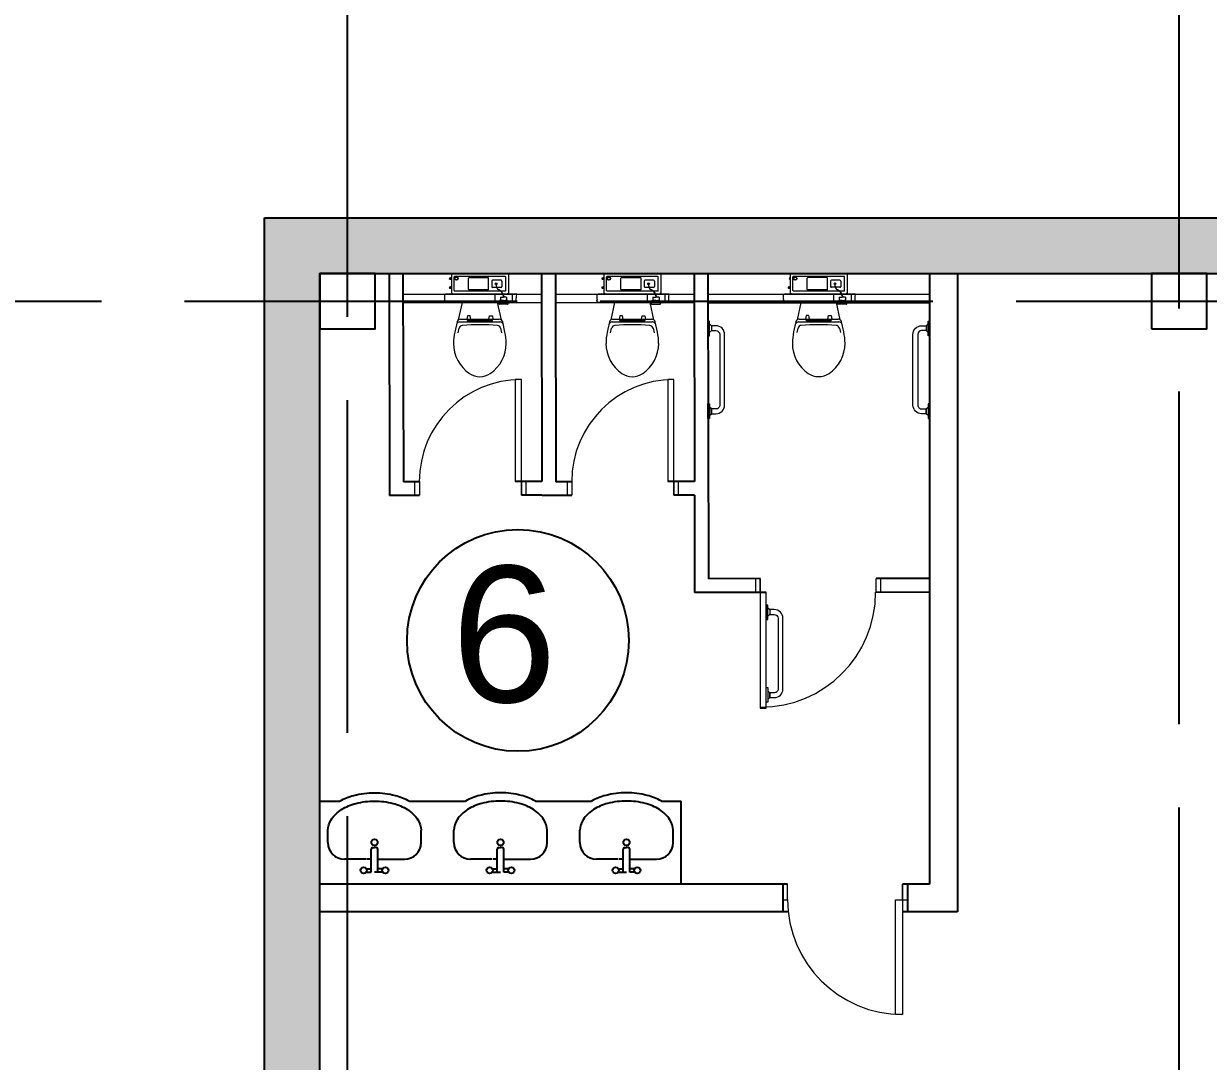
# Model space of a CAD drawing. Header units: millimetres. Extents: x -1544140 to 7445918, y -1294905 to 2019878.
# Drawn here: x 666408 to 674955, y 188654 to 196139 of the extents above; entities that cross this region are included whole.
import ezdxf

# ---------------------------------------------------------------- set-up
doc = ezdxf.new("R2010")
doc.units = ezdxf.units.MM
doc.header["$MEASUREMENT"] = 0
doc.linetypes.add('ACAD_ISO02W100', pattern=[15, 12, -3])
doc.layers.add('JA_Building Outline', color=7, linetype='Continuous', lineweight=5)
doc.layers.add('Plan 2', color=7, linetype='Continuous')
doc.layers.add('SANTEH', color=7, linetype='Continuous')
doc.styles.get("Standard").update_dxf_attribs({"font": 'arial.ttf'})

msp = doc.modelspace()

# ---------------------------------------------------------------- hatches: boundary and pattern name
at = {"true_color": 0x636466}
h = msp.add_hatch(color=251, dxfattribs=at)
h.dxf.hatch_style = 1
h.paths.add_polyline_path([(647544.4, 239137.8), (647144.4, 239137.8), (647144.4, 227137.8), (647544.4, 227137.8)])
h.paths.add_polyline_path([(647544.4, 227137.8), (647144.4, 227137.8), (647144.4, 205537.8), (647744.4, 205537.8), (647744.4, 205937.8), (647544.4, 205937.8)])
h.paths.add_polyline_path([(647544.4, 251137.8), (647144.4, 251137.8), (647144.4, 239137.8), (647544.4, 239137.8)])
h.paths.add_polyline_path([(647544.4, 263137.8), (647144.4, 263137.8), (647144.4, 251137.8), (647544.4, 251137.8)])
h.paths.add_polyline_path([(669344.4, 263737.8), (647144.4, 263737.8), (647144.4, 263137.8), (647544.4, 263137.8), (647544.4, 263337.8), (668944.4, 263337.8), (668944.4, 263137.8), (669344.4, 263137.8)])
h.paths.add_polyline_path([(669344.4, 263137.8), (668944.4, 263137.8), (668944.4, 251137.8), (669344.4, 251137.8)])
h.paths.add_polyline_path([(669344.4, 251137.8), (668944.4, 251137.8), (668944.4, 227337.8), (674744.4, 227337.8), (674744.4, 227737.8), (669344.4, 227737.8)])
h.paths.add_polyline_path([(680744.4, 227737.8), (674744.4, 227737.8), (674744.4, 227337.8), (680744.4, 227337.8)])
h.paths.add_polyline_path([(686744.4, 227737.8), (680744.4, 227737.8), (680744.4, 227337.8), (686744.4, 227337.8)])
h.paths.add_polyline_path([(692744.4, 227737.8), (686744.4, 227737.8), (686744.4, 227337.8), (692744.4, 227337.8)])
h.paths.add_polyline_path([(716744.4, 205937.8), (710744.4, 205937.8), (710744.4, 205537.8), (716744.4, 205537.8)])
h.paths.add_polyline_path([(710744.4, 205937.8), (647544.4, 205937.8), (647544.4, 206137.8), (647144.4, 206137.8), (647144.4, 205537.8), (710744.4, 205537.8)])
h.paths.add_polyline_path([(647744.4, 205937.8), (647544.4, 205937.8), (647544.4, 206137.8), (647144.4, 206137.8), (647144.4, 205537.8), (647744.4, 205537.8)], flags=16)
h.paths.add_polyline_path([(668544.4, 194137.8), (668144.4, 194137.8), (668144.4, 188137.8), (668544.4, 188137.8)], flags=17)
h.paths.add_polyline_path([(674744.4, 194737.8), (668744.4, 194737.8), (668744.4, 194337.8), (674744.4, 194337.8)], flags=17)
h.paths.add_polyline_path([(668744.4, 194737.8), (668144.4, 194737.8), (668144.4, 194137.8), (668544.4, 194137.8), (668544.4, 194337.8), (668744.4, 194337.8)], flags=16)
h.paths.add_polyline_path([(680744.4, 194737.8), (674744.4, 194737.8), (674744.4, 194337.8), (680744.4, 194337.8)])
h.paths.add_polyline_path([(686744.4, 194737.8), (680744.4, 194737.8), (680744.4, 194337.8), (686744.4, 194337.8)])
h.paths.add_polyline_path([(692744.4, 194737.8), (686744.4, 194737.8), (686744.4, 194337.8), (692744.4, 194337.8)])
h.paths.add_polyline_path([(698744.4, 194737.8), (692744.4, 194737.8), (692744.4, 194337.8), (698744.4, 194337.8)])
h.paths.add_polyline_path([(699344.4, 194137.8), (698944.4, 194137.8), (698944.4, 188137.8), (699344.4, 188137.8)])
h.paths.add_polyline_path([(699344.4, 194737.8), (698744.4, 194737.8), (698744.4, 194337.8), (698944.4, 194337.8), (698944.4, 194137.8), (699344.4, 194137.8)])
h.paths.add_polyline_path([(699344.4, 188137.8), (698944.4, 188137.8), (698944.4, 182137.8), (699344.4, 182137.8)])
h.paths.add_polyline_path([(699344.4, 182137.8), (698944.4, 182137.8), (698944.4, 172937.8), (698744.4, 172937.8), (698744.4, 172537.8), (699344.4, 172537.8)])
h.paths.add_polyline_path([(698744.4, 172937.8), (692744.4, 172937.8), (692744.4, 172537.8), (698744.4, 172537.8)])
h.paths.add_polyline_path([(692744.4, 172937.8), (686744.4, 172937.8), (686744.4, 172537.8), (692744.4, 172537.8)])
h.paths.add_polyline_path([(686744.4, 172937.8), (686544.4, 172937.8), (686544.4, 173137.8), (686144.4, 173137.8), (686144.4, 172537.8), (686744.4, 172537.8)])
h.paths.add_polyline_path([(686544.4, 179137.8), (686144.4, 179137.8), (686144.4, 173137.8), (686544.4, 173137.8)])
h.paths.add_polyline_path([(686544.4, 181937.8), (680744.4, 181937.8), (680744.4, 181537.8), (686144.4, 181537.8), (686144.4, 179137.8), (686544.4, 179137.8)])
h.paths.add_polyline_path([(680744.4, 181937.8), (674744.4, 181937.8), (674744.4, 181537.8), (680744.4, 181537.8)])
h.paths.add_polyline_path([(674744.4, 181937.8), (668544.4, 181937.8), (668544.4, 182137.8), (668144.4, 182137.8), (668144.4, 181537.8), (674744.4, 181537.8)])
h.paths.add_polyline_path([(668544.4, 194337.8), (674744.4, 194337.8), (674744.4, 194737.8), (668144.4, 194737.8), (668144.4, 182137.8), (668544.4, 182137.8)])
h.paths.add_polyline_path([(717344.4, 205937.8), (716744.4, 205937.8), (716744.4, 205537.8), (717344.4, 205537.8)])
h.paths.add_polyline_path([(716744.4, 227337.8), (716744.4, 227737.8), (692744.4, 227737.8), (692744.4, 227337.8)])
h = msp.add_hatch(color=251, dxfattribs=at)
h.dxf.hatch_style = 1
h.paths.add_polyline_path([(674744.4, 194737.8), (668744.4, 194737.8), (668744.4, 194337.8), (674744.4, 194337.8)])
h.paths.add_polyline_path([(668744.4, 194737.8), (668144.4, 194737.8), (668144.4, 194137.8), (668544.4, 194137.8), (668544.4, 194337.8), (668744.4, 194337.8)])
h.paths.add_polyline_path([(668544.4, 194137.8), (668144.4, 194137.8), (668144.4, 181537.8), (668744.4, 181537.8), (668744.4, 181937.8), (668544.4, 181937.8)])

# ---------------------------------------------------------------- linework, layer by layer
at = {"color": 9, "linetype": 'ACAD_ISO02W100', "ltscale": 200, "true_color": 0xc4c4c5}
for p, q in [((668744.4, 155023), (668744.4, 263337.8)), ((674744.4, 155085.3), (674744.4, 263137.8)), ((631568.4, 194137.8), (753969, 194137.8))]:
    msp.add_line(p, q, dxfattribs=at)
at = {"color": 152, "true_color": 0x2776bb}
for p, q in [((669044.4, 194337.6), (673044.4, 194337.6)), ((669044.4, 194334.7), (669048.3, 192734.6)), ((669144.2, 194337.4), (669148, 192834.9)), ((670144.4, 194337.4), (670146.8, 192837.2)), ((670244.2, 194337.3), (670248, 192834.8)), ((671244.4, 194337.4), (671246.8, 192837.2)), ((671344.4, 194337.6), (671348.1, 192134.8)), ((671941.4, 194337.6), (672347.4, 194337.6)), ((672944.4, 194337.6), (672944.4, 192137.6)), ((669262.7, 192835.1), (669148, 192834.9)), ((670146.9, 192837.2), (669955, 192836.9)), ((670362.7, 192835.1), (670248, 192834.8)), ((671246.9, 192837.2), (671055, 192836.8)), ((669262.7, 192735.1), (669048.3, 192734.6)), ((670147, 192737.4), (669998.7, 192737)), ((670362.7, 192735.1), (670148.3, 192734.6)), ((671247, 192737.3), (671098.7, 192737)), ((671246.9, 192737.3), (671248.1, 192034.7)), ((671722.4, 192135.5), (671348.1, 192134.8)), ((672944.4, 192137.6), (672558.4, 192136.9)), ((671766.2, 192035.5), (671248.2, 192034.7)), ((672944.4, 192037.4), (672555.1, 192036.8)), ((671152.1, 189931.1), (671152.1, 190531.1))]:
    msp.add_line(p, q, dxfattribs=at)
for p, q in [((672944.4, 194337.6), (672944.4, 189931.1)), ((673144.4, 194337.6), (673144.4, 189731.1)), ((671884.3, 189931.1), (668544.4, 189931.1)), ((672944.4, 189931.1), (672784.3, 189931.1)), ((671920, 189731.1), (668544.4, 189731.1)), ((673144.4, 189731.1), (672748.3, 189731.1))]:
    msp.add_line(p, q)
at = {"color": 18, "true_color": 0x000000}
for p, q in [((671884.3, 189931.1), (671884.3, 189731.1)), ((671920, 189931.1), (671884.3, 189931.1)), ((672784.3, 189931.1), (672748.3, 189931.1)), ((672784.3, 189931.1), (672784.3, 189731.1))]:
    msp.add_line(p, q, dxfattribs=at)
for points in [[(668144.4, 194737.8), (699344.4, 194737.8), (699344.4, 172537.8), (686144.4, 172537.8), (686144.4, 181537.8), (668144.4, 181537.8)], [(668544.4, 193937.8), (668944.4, 193937.8), (668944.4, 194337.8), (668544.4, 194337.8)], [(674544.4, 193937.8), (674944.4, 193937.8), (674944.4, 194337.8), (674544.4, 194337.8)]]:
    msp.add_lwpolyline(points, close=True)
msp.add_lwpolyline([(668544.4, 194337.8), (698944.4, 194337.8), (698944.4, 172937.8), (686544.4, 172937.8), (686544.4, 181937.8), (668544.4, 181937.8), (668544.4, 194337.8)])
at = {"layer": 'JA_Building Outline', "color": 152, "lineweight": 20, "true_color": 0x2776bb}
for p, q in [((669480.3, 194302.4), (669480.3, 194298.4)), ((669480.8, 194304.4), (669480.8, 194302.9)), ((669480.8, 194296.4), (669480.8, 194297.9)), ((669485.3, 194302.4), (669485.3, 194298.4)), ((669488.3, 194304.9), (669488.3, 194302.9)), ((669488.3, 194295.9), (669488.3, 194297.9)), ((669493.3, 194306.9), (669493.3, 194300.4)), ((669493.3, 194293.9), (669493.3, 194300.4)), ((670580.3, 194302.3), (670580.3, 194298.3)), ((670580.8, 194304.3), (670580.8, 194302.8)), ((670580.8, 194296.3), (670580.8, 194297.8)), ((670585.3, 194302.3), (670585.3, 194298.3)), ((670588.3, 194304.8), (670588.3, 194302.8)), ((670588.3, 194295.8), (670588.3, 194297.8)), ((670593.3, 194306.8), (670593.3, 194300.3)), ((670593.3, 194293.8), (670593.3, 194300.3)), ((671932.9, 194305.1), (671932.9, 194303.1)), ((671932.9, 194296.1), (671932.9, 194298.1)), ((671937.9, 194307.1), (671937.9, 194300.6)), ((671937.9, 194294.1), (671937.9, 194300.6)), ((669144.6, 194186.8), (670144.5, 194187.4)), ((669446.4, 194183.6), (669448.2, 194185.4)), ((669448.2, 194185.4), (669452.3, 194187.4)), ((669965.3, 194187.4), (669452.3, 194187.4)), ((669480.3, 194237.4), (669480.3, 194233.4)), ((669480.8, 194239.4), (669480.8, 194237.9)), ((669480.8, 194231.4), (669480.8, 194232.9)), ((669485.3, 194237.4), (669485.3, 194233.4)), ((669488.3, 194239.9), (669488.3, 194237.9)), ((669488.3, 194230.9), (669488.3, 194232.9)), ((669493.3, 194241.9), (669493.3, 194235.4)), ((669493.3, 194228.9), (669493.3, 194235.4)), ((669962.6, 194169.4), (669965.3, 194187.4)), ((670244.6, 194186.8), (671244.5, 194187.3)), ((670546.4, 194183.6), (670548.2, 194185.4)), ((670548.2, 194185.4), (670552.3, 194187.3)), ((671065.3, 194187.3), (670552.3, 194187.3)), ((670580.3, 194237.4), (670580.3, 194233.4)), ((670580.8, 194239.4), (670580.8, 194237.9)), ((670580.8, 194231.4), (670580.8, 194232.9)), ((670585.3, 194237.4), (670585.3, 194233.4)), ((670588.3, 194239.9), (670588.3, 194237.9)), ((670588.3, 194230.9), (670588.3, 194232.9)), ((670593.3, 194241.9), (670593.3, 194235.4)), ((670593.3, 194228.9), (670593.3, 194235.4)), ((671062.6, 194169.4), (671065.3, 194187.3)), ((671344.7, 194187.1), (672944.4, 194187.6)), ((671890.9, 194183.9), (671892.8, 194185.6)), ((671892.8, 194185.6), (671896.8, 194187.6)), ((672409.8, 194187.6), (671896.8, 194187.6)), ((671924.9, 194237.6), (671924.9, 194233.6)), ((671925.4, 194239.6), (671925.4, 194238.1)), ((671925.4, 194231.6), (671925.4, 194233.1)), ((671929.9, 194237.6), (671929.9, 194233.6)), ((671932.9, 194240.1), (671932.9, 194238.1)), ((671932.9, 194231.1), (671932.9, 194233.1)), ((671937.9, 194242.1), (671937.9, 194235.6)), ((671937.9, 194229.1), (671937.9, 194235.6)), ((672407.1, 194169.6), (672409.8, 194187.6)), ((669144.8, 194126.8), (670144.5, 194127.4, 0)), ((669443.6, 194139.1, 0), (669444.5, 194141.5, 0)), ((669444.1, 194136.1, 0), (669443.6, 194139.1, 0)), ((669446.9, 194132.2, 0), (669444.1, 194136.1, 0)), ((669444.5, 194141.5, 0), (669445.9, 194143.5, 0)), ((669445.9, 194143.5, 0), (669447, 194145.2, 0)), ((669446, 194182), (669446.4, 194183.6)), ((669446.4, 194148.4, 0), (669446, 194182)), ((669447, 194146.8, 0), (669446.4, 194148.4, 0)), ((669452.8, 194127.4, 0), (669446.9, 194132.2, 0)), ((669447, 194145.2, 0), (669447, 194146.8, 0)), ((669954.2, 194127.4, 0), (669452.8, 194127.4, 0)), ((669571.7, 194127.4, 0), (669543.9, 194002.2, 0)), ((669549.2, 194127.4, 0), (669849.8, 194127.4, 0)), ((669571.7, 194127.4, 0), (669827.3, 194127.4, 0)), ((669855, 194002.2, 0), (669827.3, 194127.4, 0)), ((669911.9, 194124.4, 0), (669827.9, 194124.4, 0)), ((669837.4, 194117.4, 0), (669837.4, 194124.4, 0)), ((669899.4, 194114.4, 0), (669840.4, 194114.4, 0)), ((669902.4, 194117.4, 0), (669902.4, 194124.4, 0)), ((669954.2, 194127.4, 0), (669959.1, 194132.6, 0)), ((669959.1, 194132.6, 0), (669961.2, 194137.6, 0)), ((669961.2, 194137.6, 0), (669961.7, 194142.3, 0)), ((669961.7, 194142.3, 0), (669961.8, 194146.8, 0)), ((669961.8, 194146.8, 0), (669962.6, 194169.4)), ((670244.8, 194126.8), (671244.5, 194127.3, 0)), ((670543.6, 194139.1, 0), (670544.5, 194141.5, 0)), ((670544.1, 194136.1, 0), (670543.6, 194139.1, 0)), ((670546.9, 194132.2, 0), (670544.1, 194136.1, 0)), ((670544.5, 194141.5, 0), (670545.9, 194143.4, 0)), ((670545.9, 194143.4, 0), (670547, 194145.1, 0)), ((670546, 194181.9), (670546.4, 194183.6)), ((670546.4, 194148.3, 0), (670546, 194181.9)), ((670547, 194146.7, 0), (670546.4, 194148.3, 0)), ((670552.8, 194127.3, 0), (670546.9, 194132.2, 0)), ((670547, 194145.1, 0), (670547, 194146.7, 0)), ((671054.2, 194127.3, 0), (670552.8, 194127.3, 0)), ((670671.7, 194127.3, 0), (670643.9, 194002.2, 0)), ((670649.2, 194127.3, 0), (670949.8, 194127.3, 0)), ((670671.7, 194127.3, 0), (670927.3, 194127.3, 0)), ((670955, 194002.2, 0), (670927.3, 194127.3, 0)), ((671011.8, 194124.3, 0), (670927.8, 194124.3, 0)), ((670937.3, 194117.3, 0), (670937.3, 194124.3, 0)), ((670999.3, 194114.3, 0), (670940.3, 194114.3, 0)), ((671002.3, 194117.3, 0), (671002.3, 194124.3, 0)), ((671054.2, 194127.3, 0), (671059.1, 194132.6, 0)), ((671059.1, 194132.6, 0), (671061.2, 194137.6, 0)), ((671061.2, 194137.6, 0), (671061.7, 194142.3, 0)), ((671061.7, 194142.3, 0), (671061.8, 194146.8, 0)), ((671061.8, 194146.8, 0), (671062.6, 194169.4)), ((671344.9, 194124.6), (672944.4, 194124.6)), ((671888.1, 194139.4, 0), (671889.1, 194141.7, 0)), ((671888.6, 194136.3, 0), (671888.1, 194139.4, 0)), ((671891.4, 194132.5, 0), (671888.6, 194136.3, 0)), ((671889.1, 194141.7, 0), (671890.5, 194143.7, 0)), ((671890.5, 194182.2), (671890.9, 194183.9)), ((671891, 194148.6, 0), (671890.5, 194182.2)), ((671890.5, 194143.7, 0), (671891.5, 194145.4, 0)), ((671891.5, 194147, 0), (671891, 194148.6, 0)), ((671897.3, 194127.6, 0), (671891.4, 194132.5, 0)), ((671891.5, 194145.4, 0), (671891.5, 194147, 0)), ((672398.7, 194127.6, 0), (671897.3, 194127.6, 0)), ((672016.2, 194127.6, 0), (671988.5, 194002.4, 0)), ((671993.7, 194127.6, 0), (672294.3, 194127.6, 0)), ((672016.2, 194127.6, 0), (672271.8, 194127.6, 0)), ((672299.6, 194002.4, 0), (672271.8, 194127.6, 0)), ((672356.4, 194124.6, 0), (672272.4, 194124.6, 0)), ((672281.9, 194117.6, 0), (672281.9, 194124.6, 0)), ((672343.9, 194114.6, 0), (672284.9, 194114.6, 0)), ((672346.9, 194117.6, 0), (672346.9, 194124.6, 0)), ((672398.7, 194127.6, 0), (672403.6, 194132.9, 0)), ((672403.6, 194132.9, 0), (672405.7, 194137.8, 0)), ((672405.7, 194137.8, 0), (672406.2, 194142.5, 0)), ((672406.2, 194142.5, 0), (672406.3, 194147, 0)), ((672406.3, 194147, 0), (672407.1, 194169.6)), ((669609.5, 194032.4, 0), (669605.1, 194007.4, 0)), ((669629.5, 194032.4, 0), (669609.5, 194032.4, 0)), ((669633.9, 194007.4, 0), (669629.5, 194032.4, 0)), ((669765.1, 194007.4, 0), (669769.5, 194032.4, 0)), ((669769.5, 194032.4, 0), (669789.5, 194032.4, 0)), ((669789.5, 194032.4, 0), (669793.9, 194007.4, 0)), ((670709.5, 194032.3, 0), (670705.1, 194007.3, 0)), ((670729.5, 194032.3, 0), (670709.5, 194032.3, 0)), ((670733.9, 194007.3, 0), (670729.5, 194032.3, 0)), ((670865.1, 194007.3, 0), (670869.5, 194032.3, 0)), ((670869.5, 194032.3, 0), (670889.5, 194032.3, 0)), ((670889.5, 194032.3, 0), (670893.9, 194007.3, 0)), ((672054, 194032.6, 0), (672049.6, 194007.6, 0)), ((672074, 194032.6, 0), (672054, 194032.6, 0)), ((672078.4, 194007.6, 0), (672074, 194032.6, 0)), ((672209.6, 194007.6, 0), (672214, 194032.6, 0)), ((672214, 194032.6, 0), (672234, 194032.6, 0)), ((672234, 194032.6, 0), (672238.4, 194007.6, 0)), ((669534.7, 193987.8, 0), (669518.5, 193914.6, 0)), ((669543.1, 193909.9, 0), (669550.3, 193942.8, 0)), ((669554.7, 193987.4, 0), (669844.3, 193987.4, 0)), ((669559.1, 194007.4, 0), (669602.5, 194007.4, 0)), ((669602.5, 194007.4, 0), (669796.5, 194007.4, 0)), ((669611.5, 194007.4, 0), (669611.5, 194001.4, 0)), ((669611.5, 194001.4, 0), (669627.5, 194001.4, 0)), ((669612.5, 193997.4, 0), (669786.5, 193997.4, 0)), ((669627.5, 194001.4, 0), (669627.5, 194007.4, 0)), ((669771.5, 194001.4, 0), (669771.5, 194007.4, 0)), ((669787.5, 194001.4, 0), (669771.5, 194001.4, 0)), ((669787.5, 194007.4, 0), (669787.5, 194001.4, 0)), ((669796.5, 194007.4, 0), (669839.8, 194007.4, 0)), ((669848.6, 193942.8, 0), (669855.9, 193909.9, 0)), ((669880.5, 193914.6, 0), (669864.3, 193987.8, 0)), ((670634.7, 193987.7, 0), (670618.5, 193914.6, 0)), ((670643.1, 193909.9, 0), (670650.3, 193942.7, 0)), ((670654.7, 193987.3, 0), (670944.3, 193987.3, 0)), ((670659.1, 194007.3, 0), (670702.5, 194007.3, 0)), ((670702.5, 194007.3, 0), (670896.5, 194007.3, 0)), ((670711.5, 194007.3, 0), (670711.5, 194001.3, 0)), ((670711.5, 194001.3, 0), (670727.5, 194001.3, 0)), ((670712.5, 193997.3, 0), (670886.5, 193997.3, 0)), ((670727.5, 194001.3, 0), (670727.5, 194007.3, 0)), ((670871.5, 194001.3, 0), (670871.5, 194007.3, 0)), ((670887.5, 194001.3, 0), (670871.5, 194001.3, 0)), ((670887.5, 194007.3, 0), (670887.5, 194001.3, 0)), ((670896.5, 194007.3, 0), (670939.8, 194007.3, 0)), ((670948.6, 193942.7, 0), (670955.9, 193909.9, 0)), ((670980.5, 193914.6, 0), (670964.3, 193987.7, 0)), ((671979.2, 193988, 0), (671963, 193914.8, 0)), ((671987.6, 193910.1, 0), (671994.9, 193943, 0)), ((671999.2, 193987.6, 0), (672288.8, 193987.6, 0)), ((672003.7, 194007.6, 0), (672047, 194007.6, 0)), ((672047, 194007.6, 0), (672241, 194007.6, 0)), ((672056, 194007.6, 0), (672056, 194001.6, 0)), ((672056, 194001.6, 0), (672072, 194001.6, 0)), ((672057, 193997.6, 0), (672231, 193997.6, 0)), ((672072, 194001.6, 0), (672072, 194007.6, 0)), ((672216, 194001.6, 0), (672216, 194007.6, 0)), ((672232, 194001.6, 0), (672216, 194001.6, 0)), ((672232, 194007.6, 0), (672232, 194001.6, 0)), ((672241, 194007.6, 0), (672284.4, 194007.6, 0)), ((672293.2, 193943, 0), (672300.4, 193910.1, 0)), ((672325, 193914.8, 0), (672308.8, 193988, 0))]:
    msp.add_line(p, q, dxfattribs=at)
at = {"layer": 'JA_Building Outline', "color": 152, "lineweight": 20, "ltscale": 2, "true_color": 0x2776bb}
for p, q in [((669480.8, 194304.4), (669488.3, 194304.4)), ((669480.8, 194302.9), (669492.3, 194302.9)), ((669480.8, 194297.9), (669492.3, 194297.9)), ((669480.8, 194297.9), (669484.8, 194297.9)), ((669480.8, 194296.4), (669488.3, 194296.4)), ((669493.3, 194306.9), (669488.3, 194304.9)), ((669493.3, 194293.9), (669488.3, 194295.9)), ((669493.3, 194306.9), (669493.8, 194306.9)), ((669493.3, 194293.9), (669493.8, 194293.9)), ((670580.8, 194304.3), (670588.3, 194304.3)), ((670580.8, 194302.8), (670592.3, 194302.8)), ((670580.8, 194297.8), (670592.3, 194297.8)), ((670580.8, 194297.8), (670584.8, 194297.8)), ((670580.8, 194296.3), (670588.3, 194296.3)), ((670593.3, 194306.8), (670588.3, 194304.8)), ((670593.3, 194293.8), (670588.3, 194295.8)), ((670593.3, 194306.8), (670593.8, 194306.8)), ((670593.3, 194293.8), (670593.8, 194293.8)), ((671937.9, 194307.1), (671932.9, 194305.1)), ((671937.9, 194294.1), (671932.9, 194296.1)), ((671937.9, 194307.1), (671938.4, 194307.1)), ((671937.9, 194294.1), (671938.4, 194294.1)), ((669480.8, 194239.4), (669488.3, 194239.4)), ((669480.8, 194237.9), (669492.3, 194237.9)), ((669480.8, 194232.9), (669492.3, 194232.9)), ((669480.8, 194232.9), (669484.8, 194232.9)), ((669480.8, 194231.4), (669488.3, 194231.4)), ((669493.3, 194241.9), (669488.3, 194239.9)), ((669493.3, 194228.9), (669488.3, 194230.9)), ((669493.3, 194241.9), (669493.8, 194241.9)), ((669493.3, 194228.9), (669493.8, 194228.9)), ((669806.8, 194187.4), (669806.8, 194127.4)), ((669932.9, 194187.4), (669932.9, 194127.4)), ((670580.8, 194239.4), (670588.3, 194239.4)), ((670580.8, 194237.9), (670592.3, 194237.9)), ((670580.8, 194232.9), (670592.3, 194232.9)), ((670580.8, 194232.9), (670584.8, 194232.9)), ((670580.8, 194231.4), (670588.3, 194231.4)), ((670593.3, 194241.9), (670588.3, 194239.9)), ((670593.3, 194228.9), (670588.3, 194230.9)), ((670593.3, 194241.9), (670593.8, 194241.9)), ((670593.3, 194228.9), (670593.8, 194228.9)), ((670906.8, 194187.3), (670906.8, 194127.3)), ((671032.8, 194187.3), (671032.8, 194127.3)), ((671925.4, 194239.6), (671932.9, 194239.6)), ((671925.4, 194238.1), (671936.9, 194238.1)), ((671925.4, 194233.1), (671936.9, 194233.1)), ((671925.4, 194233.1), (671929.4, 194233.1)), ((671925.4, 194231.6), (671932.9, 194231.6)), ((671937.9, 194242.1), (671932.9, 194240.1)), ((671937.9, 194229.1), (671932.9, 194231.1)), ((671937.9, 194242.1), (671938.4, 194242.1)), ((671937.9, 194229.1), (671938.4, 194229.1)), ((672251.3, 194187.6), (672251.3, 194127.6)), ((672377.4, 194187.6), (672377.4, 194127.6)), ((669871.3, 194175.7, 0), (669868.4, 194175.7, 0)), ((670971.3, 194175.7, 0), (670968.4, 194175.7, 0)), ((672315.9, 194175.9, 0), (672312.9, 194175.9, 0))]:
    msp.add_line(p, q, dxfattribs=at)
at = {"layer": 'JA_Building Outline', "color": 152, "linetype": 'Continuous', "lineweight": 20, "true_color": 0x2776bb}
for p, q in [((669493.8, 194334.4), (669493.8, 194190.4)), ((669496.8, 194337.4), (669740.3, 194337.4)), ((669513.6, 194213), (669513.6, 194311.7)), ((669563.3, 194314.7), (669516.6, 194314.7)), ((669640.3, 194314.7), (669563.3, 194314.7)), ((669617.5, 194221), (669617.5, 194303.7)), ((669759.2, 194306.7), (669620.5, 194306.7)), ((669659.3, 194314.7), (669640.3, 194314.7)), ((669812.3, 194314.7), (669659.3, 194314.7)), ((669740.3, 194337.4), (669902.8, 194337.4)), ((669762.2, 194221), (669762.2, 194303.7)), ((669785.3, 194282.4), (669785.3, 194242.4)), ((669812.3, 194287.9), (669790.8, 194287.9)), ((669883.1, 194314.7), (669812.3, 194314.7)), ((669852.8, 194287.9), (669812.3, 194287.9)), ((669858.4, 194282.4), (669858.4, 194242.4)), ((669886.1, 194213), (669886.1, 194311.7)), ((669905.8, 194334.4), (669905.8, 194190.4)), ((670593.8, 194334.3), (670593.8, 194190.3)), ((670596.8, 194337.3), (670840.3, 194337.3)), ((670613.6, 194213), (670613.6, 194311.7)), ((670663.3, 194314.7), (670616.6, 194314.7)), ((670740.3, 194314.7), (670663.3, 194314.7)), ((670717.5, 194221), (670717.5, 194303.7)), ((670859.2, 194306.7), (670720.5, 194306.7)), ((670759.3, 194314.7), (670740.3, 194314.7)), ((670912.3, 194314.7), (670759.3, 194314.7)), ((670840.3, 194337.3), (671002.8, 194337.3)), ((670862.2, 194221), (670862.2, 194303.7)), ((670885.3, 194282.3), (670885.3, 194242.3)), ((670912.3, 194287.8), (670890.8, 194287.8)), ((670983.1, 194314.7), (670912.3, 194314.7)), ((670952.8, 194287.8), (670912.3, 194287.8)), ((670958.3, 194282.3), (670958.3, 194242.3)), ((670986.1, 194213), (670986.1, 194311.7)), ((671005.8, 194334.3), (671005.8, 194190.3)), ((671938.4, 194334.6), (671938.4, 194190.6)), ((671941.4, 194337.6), (672184.9, 194337.6)), ((671958.1, 194213.2), (671958.1, 194311.9)), ((672007.9, 194314.9), (671961.1, 194314.9)), ((672084.9, 194314.9), (672007.9, 194314.9)), ((672062, 194221.2), (672062, 194303.9)), ((672203.7, 194306.9), (672065, 194306.9)), ((672103.9, 194314.9), (672084.9, 194314.9)), ((672256.9, 194314.9), (672103.9, 194314.9)), ((672184.9, 194337.6), (672347.4, 194337.6)), ((672206.7, 194221.2), (672206.7, 194303.9)), ((672229.8, 194282.6), (672229.8, 194242.6)), ((672256.9, 194288.1), (672235.4, 194288.1)), ((672327.6, 194314.9), (672256.9, 194314.9)), ((672297.4, 194288.1), (672256.9, 194288.1)), ((672302.9, 194282.6), (672302.9, 194242.6)), ((672330.6, 194213.2), (672330.6, 194311.9)), ((672350.4, 194334.6), (672350.4, 194190.6)), ((669659.3, 194187.4), (669496.8, 194187.4)), ((669563.3, 194210), (669516.6, 194210)), ((669740.3, 194210), (669563.3, 194210)), ((669759.2, 194218), (669620.5, 194218)), ((669659.3, 194187.4), (669902.8, 194187.4)), ((669759.3, 194210), (669740.3, 194210)), ((669812.3, 194210), (669759.3, 194210)), ((669812.3, 194236.8), (669790.8, 194236.8)), ((669852.8, 194236.8), (669812.3, 194236.8)), ((669883.1, 194210), (669812.3, 194210)), ((670759.3, 194187.3), (670596.8, 194187.3)), ((670663.3, 194210), (670616.6, 194210)), ((670840.3, 194210), (670663.3, 194210)), ((670859.2, 194218), (670720.5, 194218)), ((670759.3, 194187.3), (671002.8, 194187.3)), ((670859.3, 194210), (670840.3, 194210)), ((670912.3, 194210), (670859.3, 194210)), ((670912.3, 194236.8), (670890.8, 194236.8)), ((670952.8, 194236.8), (670912.3, 194236.8)), ((670983.1, 194210), (670912.3, 194210)), ((672103.9, 194187.6), (671941.4, 194187.6)), ((672007.9, 194210.2), (671961.1, 194210.2)), ((672184.9, 194210.2), (672007.9, 194210.2)), ((672203.7, 194218.2), (672065, 194218.2)), ((672103.9, 194187.6), (672347.4, 194187.6)), ((672203.9, 194210.2), (672184.9, 194210.2)), ((672256.9, 194210.2), (672203.9, 194210.2)), ((672256.9, 194237), (672235.4, 194237)), ((672297.4, 194237), (672256.9, 194237)), ((672327.6, 194210.2), (672256.9, 194210.2)), ((669807.7, 194137.3, 0), (669807.3, 194127.4, 0)), ((669869.8, 194137.3, 0), (669807.7, 194137.4, 0)), ((669841.4, 194137.4, 0), (669841.4, 194139.9, 0)), ((669843.4, 194141.9, 0), (669856.9, 194141.9, 0)), ((669847.4, 194167, 0), (669847.4, 194142.4, 0)), ((669847.4, 194167, 0), (669869.8, 194167, 0)), ((669847.4, 194142.4, 0), (669869.8, 194142.4, 0)), ((669869.8, 194141.9, 0), (669854.9, 194141.9, 0)), ((669867.9, 194168.9, 0), (669867.5, 194168, 0)), ((669867.5, 194168, 0), (669867.5, 194167, 0)), ((669868, 194168.9, 0), (669867.9, 194168.9, 0)), ((669868.4, 194175.7, 0), (669868, 194173.4, 0)), ((669868, 194173.4, 0), (669868, 194168.9, 0)), ((669892.3, 194167, 0), (669869.8, 194167, 0)), ((669869.8, 194142.4, 0), (669892.3, 194142.4, 0)), ((669869.8, 194141.9, 0), (669884.8, 194141.9, 0)), ((669932, 194137.3, 0), (669869.8, 194137.3, 0)), ((669871.3, 194175.7, 0), (669871.7, 194173.4, 0)), ((669871.7, 194173.4, 0), (669871.7, 194168.9, 0)), ((669871.7, 194168.9, 0), (669871.8, 194168.9, 0)), ((669871.8, 194168.9, 0), (669872.2, 194168, 0)), ((669872.2, 194168, 0), (669872.2, 194167, 0)), ((669896.4, 194141.9, 0), (669882.9, 194141.9, 0)), ((669892.3, 194167, 0), (669892.3, 194142.4, 0)), ((669898.4, 194137.3, 0), (669898.4, 194139.9, 0)), ((669932, 194137.3, 0), (669932.4, 194127.4, 0)), ((670907.7, 194137.3, 0), (670907.3, 194127.3, 0)), ((670969.8, 194137.3, 0), (670907.7, 194137.3, 0)), ((670941.3, 194137.3, 0), (670941.3, 194139.8, 0)), ((670943.3, 194141.8, 0), (670956.8, 194141.8, 0)), ((670947.4, 194167, 0), (670947.4, 194142.3, 0)), ((670947.4, 194167, 0), (670969.8, 194167, 0)), ((670947.4, 194142.3, 0), (670969.8, 194142.3, 0)), ((670969.8, 194141.8, 0), (670954.9, 194141.8, 0)), ((670967.9, 194168.9, 0), (670967.5, 194168, 0)), ((670967.5, 194168, 0), (670967.5, 194167, 0)), ((670968, 194168.9, 0), (670967.9, 194168.9, 0)), ((670968.4, 194175.7, 0), (670968, 194173.4, 0)), ((670968, 194173.4, 0), (670968, 194168.9, 0)), ((670992.3, 194167, 0), (670969.8, 194167, 0)), ((670969.8, 194142.3, 0), (670992.3, 194142.3, 0)), ((670969.8, 194141.8, 0), (670984.8, 194141.8, 0)), ((671032, 194137.3, 0), (670969.8, 194137.3, 0)), ((670971.3, 194175.7, 0), (670971.7, 194173.4, 0)), ((670971.7, 194173.4, 0), (670971.7, 194168.9, 0)), ((670971.7, 194168.9, 0), (670971.8, 194168.9, 0)), ((670971.8, 194168.9, 0), (670972.2, 194168, 0)), ((670972.2, 194168, 0), (670972.2, 194167, 0)), ((670996.3, 194141.8, 0), (670982.8, 194141.8, 0)), ((670992.3, 194167, 0), (670992.3, 194142.3, 0)), ((670998.3, 194137.3, 0), (670998.3, 194139.8, 0)), ((671032, 194137.3, 0), (671032.3, 194127.3, 0)), ((672252.2, 194137.6, 0), (672251.9, 194127.6, 0)), ((672314.4, 194137.6, 0), (672252.2, 194137.6, 0)), ((672285.9, 194137.6, 0), (672285.9, 194140.1, 0)), ((672287.9, 194142.1, 0), (672301.4, 194142.1, 0)), ((672292, 194167.2, 0), (672292, 194142.6, 0)), ((672292, 194167.2, 0), (672314.4, 194167.2, 0)), ((672292, 194142.6, 0), (672314.4, 194142.6, 0)), ((672314.4, 194142.1, 0), (672299.4, 194142.1, 0)), ((672312.4, 194169.1, 0), (672312, 194168.2, 0)), ((672312, 194168.2, 0), (672312, 194167.2, 0)), ((672312.5, 194169.1, 0), (672312.4, 194169.1, 0)), ((672312.9, 194175.9, 0), (672312.5, 194173.6, 0)), ((672312.5, 194173.6, 0), (672312.5, 194169.1, 0)), ((672336.8, 194167.2, 0), (672314.4, 194167.2, 0)), ((672314.4, 194142.6, 0), (672336.8, 194142.6, 0)), ((672314.4, 194142.1, 0), (672329.3, 194142.1, 0)), ((672376.5, 194137.6, 0), (672314.4, 194137.6, 0)), ((672315.9, 194175.9, 0), (672316.3, 194173.6, 0)), ((672316.3, 194173.6, 0), (672316.3, 194169.1, 0)), ((672316.3, 194169.1, 0), (672316.3, 194169.1, 0)), ((672316.3, 194169.1, 0), (672316.7, 194168.2, 0)), ((672316.7, 194168.2, 0), (672316.7, 194167.2, 0)), ((672340.9, 194142.1, 0), (672327.4, 194142.1, 0)), ((672336.8, 194167.2, 0), (672336.8, 194142.6, 0)), ((672342.9, 194137.6, 0), (672342.9, 194140.1, 0)), ((672376.5, 194137.6, 0), (672376.9, 194127.6, 0))]:
    msp.add_line(p, q, dxfattribs=at)
at = {"layer": 'JA_Building Outline', "color": 152, "lineweight": 0, "true_color": 0x2776bb}
for p, q in [((669230.7, 192737), (669230.7, 192837)), ((669230.7, 192837), (669262.7, 192837)), ((669262.7, 192837), (669262.7, 192737)), ((669998.7, 192737), (669998.7, 192837)), ((669998.7, 192837), (670030.7, 192837)), ((670030.7, 192837), (670030.7, 192737)), ((670330.7, 192737), (670330.7, 192837)), ((670330.7, 192837), (670362.7, 192837)), ((670362.7, 192837), (670362.7, 192737)), ((671098.7, 192737), (671098.7, 192837)), ((671098.7, 192837), (671130.7, 192837)), ((671130.7, 192837), (671130.7, 192737)), ((669262.7, 192737), (669230.7, 192737)), ((670030.7, 192737), (669998.7, 192737)), ((670362.7, 192737), (670330.7, 192737)), ((671130.7, 192737), (671098.7, 192737)), ((671690.4, 192137), (671722.4, 192137)), ((671690.4, 192037), (671690.4, 192137)), ((671722.4, 192137), (671722.4, 192037)), ((672558.4, 192137), (672590.4, 192137)), ((672558.4, 192037), (672558.4, 192137)), ((672590.4, 192137), (672590.4, 192037)), ((671722.4, 192037), (671690.4, 192037)), ((672590.4, 192037), (672558.4, 192037))]:
    msp.add_line(p, q, dxfattribs=at)
at = {"layer": 'JA_Building Outline', "color": 152, "lineweight": 5, "true_color": 0x2776bb}
for p, q in [((669262.7, 192837), (669262.7, 192737)), ((669998.7, 192837), (669998.7, 192737)), ((670362.7, 192837), (670362.7, 192737)), ((671098.7, 192837), (671098.7, 192737)), ((671722.4, 192037), (671722.4, 192137)), ((672558.4, 192037), (672558.4, 192137))]:
    msp.add_line(p, q, dxfattribs=at)
at = {"layer": 'JA_Building Outline', "color": 18, "lineweight": 0, "true_color": 0x000000}
for p, q in [((671920, 189931.1), (671884, 189931.1)), ((671884, 189931.1), (671884, 189818.6)), ((671920, 189818.6), (671920, 189931.1)), ((672784.3, 189931.1), (672748.3, 189931.1)), ((672748.3, 189931.1), (672748.3, 189818.6)), ((672784.3, 189818.6), (672784.3, 189931.1)), ((671884, 189818.6), (671920, 189818.6)), ((672748.3, 189818.6), (672784.3, 189818.6))]:
    msp.add_line(p, q, dxfattribs=at)
at = {"layer": 'JA_Building Outline', "color": 18, "lineweight": 5, "true_color": 0x000000}
for p, q in [((671920, 189818.6), (671920, 189931.1)), ((672748.3, 189818.6), (672748.3, 189931.1))]:
    msp.add_line(p, q, dxfattribs=at)
at = {"layer": 'JA_Building Outline', "color": 152, "linetype": 'Continuous', "lineweight": 20, "true_color": 0x2776bb}
for points in [[(671345.2, 193887.3), (671356.4, 193887.3), (671356.4, 193992.3), (671345.2, 193992.3), (671345.2, 193887.3)], [(671356.4, 193972.7), (671369.6, 193959.6), (671369.6, 193924.6), (671356.4, 193911.4)], [(672933.2, 193972.7), (672920, 193959.6), (672920, 193924.6), (672933.2, 193911.4)], [(672944.4, 193887.3), (672933.2, 193887.3), (672933.2, 193992.3), (672944.4, 193992.3), (672944.4, 193887.3)], [(671345.2, 193396.8), (671356.4, 193396.8), (671356.4, 193291.8), (671345.2, 193291.8), (671345.2, 193396.8)], [(671356.4, 193311.4), (671369.6, 193324.6), (671369.6, 193359.6), (671356.4, 193372.7)], [(672933.2, 193311.4), (672920, 193324.6), (672920, 193359.6), (672933.2, 193372.7)], [(672944.4, 193396.8), (672933.2, 193396.8), (672933.2, 193291.8), (672944.4, 193291.8), (672944.4, 193396.8)]]:
    msp.add_lwpolyline(points, dxfattribs=at)
at = {"layer": 'JA_Building Outline', "color": 152, "lineweight": 20, "true_color": 0x2776bb}
for points in [[(671465.2, 193387.1), (671465.2, 193897.1, 0.414214), (671402.7, 193959.6), (671369.6, 193959.6), (671369.6, 193924.6), (671402.7, 193924.6, -0.414213), (671430.2, 193897.1), (671430.2, 193387.1, -0.414215), (671402.7, 193359.6), (671369.6, 193359.6), (671369.6, 193324.6), (671402.7, 193324.6, 0.414213)], [(672824.3, 193387.1), (672824.3, 193897.1, -0.414214), (672886.8, 193959.6), (672920, 193959.6), (672920, 193924.6), (672886.8, 193924.6, 0.414213), (672859.3, 193897.1), (672859.3, 193387.1, 0.414215), (672886.8, 193359.6), (672920, 193359.6), (672920, 193324.6), (672886.8, 193324.6, -0.414213)]]:
    msp.add_lwpolyline(points, format="xyb", close=True, dxfattribs=at)
at = {"layer": 'JA_Building Outline', "color": 152, "lineweight": 5, "true_color": 0x2776bb}
for points in [[(669998.7, 192837), (669998.7, 193573), (669955, 193573), (669955, 192837)], [(671098.7, 192837), (671098.7, 193573), (671055, 193573), (671055, 192837)], [(671722.4, 192037), (671722.4, 191201), (671766.2, 191201), (671766.2, 192037)]]:
    msp.add_lwpolyline(points, close=True, dxfattribs=at)
at = {"layer": 'JA_Building Outline', "color": 152, "linetype": 'Continuous', "lineweight": 5, "true_color": 0x2776bb}
for points in [[(671766.2, 191840.3), (671777.4, 191840.3), (671777.4, 191945.3), (671766.2, 191945.3), (671766.2, 191840.3)], [(671777.4, 191925.7), (671790.5, 191912.5), (671790.5, 191877.5), (671777.4, 191864.4)], [(671766.2, 191349.8), (671777.4, 191349.8), (671777.4, 191244.8), (671766.2, 191244.8), (671766.2, 191349.8)], [(671777.4, 191264.4), (671790.5, 191277.5), (671790.5, 191312.5), (671777.4, 191325.7)]]:
    msp.add_lwpolyline(points, dxfattribs=at)
at = {"layer": 'JA_Building Outline', "color": 152, "lineweight": 5, "true_color": 0x2776bb}
msp.add_lwpolyline([(671886.2, 191340), (671886.2, 191850, 0.414214), (671823.7, 191912.5), (671790.5, 191912.5), (671790.5, 191877.5), (671823.7, 191877.5, -0.414213), (671851.2, 191850), (671851.2, 191340, -0.414215), (671823.7, 191312.5), (671790.5, 191312.5), (671790.5, 191277.5), (671823.7, 191277.5, 0.414213)], format="xyb", close=True, dxfattribs=at)
at = {"layer": 'JA_Building Outline', "color": 18, "lineweight": 5, "true_color": 0x000000}
msp.add_lwpolyline([(672748.3, 189818.6), (672748.3, 188990.3), (672699.1, 188990.3), (672699.1, 189818.6)], close=True, dxfattribs=at)
at = {"layer": 'JA_Building Outline', "color": 152, "linetype": 'Continuous', "lineweight": 20, "true_color": 0x2776bb}
for centre, radius in [((669497.8, 194333.4), 2.5), ((669530.3, 194300.4), 12), ((669901.8, 194333.4), 2.5), ((670597.8, 194333.3), 2.5), ((670630.3, 194300.3), 12), ((671001.8, 194333.3), 2.5), ((671942.4, 194333.6), 2.5), ((671974.9, 194300.6), 12), ((672346.4, 194333.6), 2.5), ((669497.8, 194191.4), 2.5), ((669816.7, 194262.4), 6), ((669816.7, 194262.4), 4.8), ((669901.8, 194191.4), 2.5), ((670597.8, 194191.3), 2.5), ((670916.7, 194262.3), 6), ((670916.7, 194262.3), 4.8), ((671001.8, 194191.3), 2.5), ((671942.4, 194191.6), 2.5), ((672261.2, 194262.6), 6), ((672261.2, 194262.6), 4.8), ((672346.4, 194191.6), 2.5)]:
    msp.add_circle(centre, radius, dxfattribs=at)
at = {"layer": 'JA_Building Outline', "color": 152, "lineweight": 20, "ltscale": 2, "true_color": 0x2776bb}
for centre in [(669530.3, 194300.4), (670630.3, 194300.3), (671974.9, 194300.6)]:
    msp.add_circle(centre, 10.5, dxfattribs=at)
at = {"layer": 'JA_Building Outline', "color": 152, "lineweight": 20, "true_color": 0x2776bb}
for centre, radius, start, end in [((669480.8, 194302.4), 0.5, 90, 180), ((669480.8, 194298.4), 0.5, 180, 270), ((669484.8, 194302.4), 0.5, 0, 90), ((670580.8, 194302.3), 0.5, 90, 180), ((670580.8, 194298.3), 0.5, 180, 270), ((670584.8, 194302.3), 0.5, 0, 90), ((669480.8, 194237.4), 0.5, 90, 180), ((669480.8, 194233.4), 0.5, 180, 270), ((669484.8, 194237.4), 0.5, 0, 90), ((670580.8, 194237.4), 0.5, 90, 180), ((670580.8, 194233.4), 0.5, 180, 270), ((670584.8, 194237.4), 0.5, 0, 90), ((671925.4, 194237.6), 0.5, 90, 180), ((671925.4, 194233.6), 0.5, 180, 270), ((671929.4, 194237.6), 0.5, 0, 90), ((669827.9, 194127.4, 0), 3, 180, 270), ((669840.4, 194117.4, 0), 3, 180, 270), ((669899.4, 194117.4, 0), 3, 270, 0), ((669911.9, 194127.4, 0), 3, 270, 0), ((670927.8, 194127.3, 0), 3, 180, 270), ((670940.3, 194117.3, 0), 3, 180, 270), ((670999.3, 194117.3, 0), 3, 270, 0), ((671011.8, 194127.3, 0), 3, 270, 0), ((672272.4, 194127.6, 0), 3, 180, 270), ((672284.9, 194117.6, 0), 3, 180, 270), ((672343.9, 194117.6, 0), 3, 270, 0), ((672356.4, 194127.6, 0), 3, 270, 0), ((669554.7, 193962.4, 0), 25, 89.999, 154.512), ((669559.1, 193982.4, 0), 25, 127.432, 167.503), ((669559.1, 193982.4, 0), 25, 89.998, 127.427), ((669574.8, 193937.4, 0), 25, 94.592, 167.5), ((669699.5, 192384.2, 0), 1583.2, 85.408, 94.592), ((669602.5, 194002.4, 0), 5, 0, 90), ((669612.5, 194002.4, 0), 5, 179.999, 270), ((669786.5, 194002.4, 0), 5, 270, 0.001), ((669796.5, 194002.4, 0), 5, 90, 180), ((669824.2, 193937.4, 0), 25, 12.5, 85.408), ((669839.9, 193982.4, 0), 25, 52.573, 90.002), ((669844.3, 193962.4, 0), 25, 25.488, 90), ((669839.8, 193982.4, 0), 25, 12.497, 52.568), ((670654.7, 193962.3, 0), 25, 89.999, 154.512), ((670659.1, 193982.3, 0), 25, 127.432, 167.503), ((670659.1, 193982.3, 0), 25, 89.998, 127.427), ((670674.8, 193937.3, 0), 25, 94.592, 167.5), ((670799.5, 192384.2, 0), 1583.2, 85.408, 94.592), ((670702.5, 194002.3, 0), 5, 0, 90), ((670712.5, 194002.3, 0), 5, 179.999, 270), ((670886.5, 194002.3, 0), 5, 270, 0.001), ((670896.5, 194002.3, 0), 5, 90, 180), ((670924.2, 193937.3, 0), 25, 12.5, 85.408), ((670939.9, 193982.3, 0), 25, 52.573, 90.002), ((670944.3, 193962.3, 0), 25, 25.488, 90), ((670939.8, 193982.3, 0), 25, 12.497, 52.568), ((671999.2, 193962.6, 0), 25, 89.999, 154.512), ((672003.7, 193982.6, 0), 25, 127.432, 167.503), ((672003.6, 193982.6, 0), 25, 89.998, 127.427), ((672019.3, 193937.6, 0), 25, 94.592, 167.5), ((672144, 192384.4, 0), 1583.2, 85.408, 94.592), ((672047, 194002.6, 0), 5, 0, 90), ((672057, 194002.6, 0), 5, 179.999, 270), ((672231, 194002.6, 0), 5, 270, 0.001), ((672241, 194002.6, 0), 5, 90, 180), ((672268.7, 193937.6, 0), 25, 12.5, 85.408), ((672284.4, 193982.6, 0), 25, 52.573, 90.002), ((672288.8, 193962.6, 0), 25, 25.488, 90), ((672284.4, 193982.6, 0), 25, 12.497, 52.568), ((669889.6, 193832.3, 0), 380.1, 167.5, 179.996), ((669509.3, 193832.3, 0), 380.1, 0.004, 12.5), ((670989.6, 193832.3, 0), 380.1, 167.5, 179.996), ((670609.3, 193832.3, 0), 380.1, 0.004, 12.5), ((672334.2, 193832.5, 0), 380.1, 167.5, 179.996), ((671953.9, 193832.5, 0), 380.1, 0.004, 12.5), ((669771.6, 193832.4, 0), 262.2, 180, 235.855), ((669627.3, 193832.4, 0), 262.2, 304.145, 0), ((670871.6, 193832.3, 0), 262.2, 180, 235.855), ((670727.3, 193832.3, 0), 262.2, 304.145, 0), ((672216.2, 193832.6, 0), 262.2, 180, 235.855), ((672071.9, 193832.6, 0), 262.2, 304.145, 0), ((669699.5, 193726, 0), 133.6, 235.855, 304.145), ((670799.5, 193725.9, 0), 133.6, 235.855, 304.145), ((672144, 193726.2, 0), 133.6, 235.855, 304.145)]:
    msp.add_arc(centre, radius, start, end, dxfattribs=at)
at = {"layer": 'JA_Building Outline', "color": 152, "lineweight": 20, "ltscale": 2, "true_color": 0x2776bb}
for centre, radius, start, end in [((669484.8, 194298.4), 0.5, 270, 0), ((670584.8, 194298.3), 0.5, 270, 0), ((669484.8, 194233.4), 0.5, 270, 0), ((669862.5, 194255.1), 46.4, 170.49418, 233.91693), ((669862.5, 194255.3), 45.8, 170.52688, 233.95054), ((669815.4, 194166.6), 54.7, 9.57627, 68.83493), ((669815.7, 194166.6), 55.4, 9.63312, 68.97294), ((670584.8, 194233.4), 0.5, 270, 0), ((670962.5, 194255.1), 46.4, 170.49418, 233.91693), ((670962.5, 194255.2), 45.8, 170.52688, 233.95054), ((670915.4, 194166.6), 54.7, 9.57627, 68.83493), ((670915.7, 194166.6), 55.4, 9.63312, 68.97294), ((671929.4, 194233.6), 0.5, 270, 0), ((672307, 194255.4), 46.4, 170.49418, 233.91693), ((672307.1, 194255.5), 45.8, 170.52688, 233.95054), ((672259.9, 194166.8), 54.7, 9.57627, 68.83493), ((672260.3, 194166.8), 55.4, 9.63312, 68.97294)]:
    msp.add_arc(centre, radius, start, end, dxfattribs=at)
at = {"layer": 'JA_Building Outline', "color": 152, "linetype": 'Continuous', "lineweight": 20, "true_color": 0x2776bb}
for centre, radius, start, end in [((669496.8, 194334.4), 3, 90, 180), ((669516.6, 194311.7), 3, 90, 180), ((669620.5, 194303.7), 3, 90, 180), ((669759.2, 194303.7), 3, 0, 90), ((669790.8, 194282.4), 5.52, 90, 180), ((669852.8, 194282.4), 5.52, 0, 90), ((669883.1, 194311.7), 3, 0, 90), ((669902.8, 194334.4), 3, 0, 90), ((670596.8, 194334.3), 3, 90, 180), ((670616.6, 194311.7), 3, 90, 180), ((670720.5, 194303.7), 3, 90, 180), ((670859.2, 194303.7), 3, 0, 90), ((670890.8, 194282.3), 5.52, 90, 180), ((670952.8, 194282.3), 5.52, 0, 90), ((670983.1, 194311.7), 3, 0, 90), ((671002.8, 194334.3), 3, 0, 90), ((671941.4, 194334.6), 3, 90, 180), ((671961.1, 194311.9), 3, 90, 180), ((672065, 194303.9), 3, 90, 180), ((672203.7, 194303.9), 3, 0, 90), ((672235.4, 194282.6), 5.52, 90, 180), ((672297.4, 194282.6), 5.52, 0, 90), ((672327.6, 194311.9), 3, 0, 90), ((672347.4, 194334.6), 3, 0, 90), ((669496.8, 194190.4), 3, 180, 270), ((669516.6, 194213), 3, 180, 270), ((669620.5, 194221), 3, 180, 270), ((669759.2, 194221), 3, 270, 0), ((669790.8, 194242.4), 5.52, 180, 270), ((669852.8, 194242.4), 5.52, 270, 0), ((669883.1, 194213), 3, 270, 0), ((669902.8, 194190.4), 3, 270, 0), ((670596.8, 194190.3), 3, 180, 270), ((670616.6, 194213), 3, 180, 270), ((670720.5, 194221), 3, 180, 270), ((670859.2, 194221), 3, 270, 0), ((670890.8, 194242.3), 5.52, 180, 270), ((670952.8, 194242.3), 5.52, 270, 0), ((670983.1, 194213), 3, 270, 0), ((671002.8, 194190.3), 3, 270, 0), ((671941.4, 194190.6), 3, 180, 270), ((671961.1, 194213.2), 3, 180, 270), ((672065, 194221.2), 3, 180, 270), ((672203.7, 194221.2), 3, 270, 0), ((672235.4, 194242.6), 5.52, 180, 270), ((672297.4, 194242.6), 5.52, 270, 0), ((672327.6, 194213.2), 3, 270, 0), ((672347.4, 194190.6), 3, 270, 0), ((669843.4, 194139.9, 0), 2, 90.00271, 179.99729), ((669854.9, 194143.9, 0), 2, 228.58962, 270.00201), ((669884.8, 194143.9, 0), 2, 270.00133, 311.40912), ((669896.4, 194139.9, 0), 2, 0.00133, 89.99867), ((670943.3, 194139.8, 0), 2, 90.00271, 179.99729), ((670954.9, 194143.8, 0), 2, 228.58962, 270.00201), ((670984.8, 194143.8, 0), 2, 270.00133, 311.40912), ((670996.3, 194139.8, 0), 2, 0.00133, 89.99867), ((672287.9, 194140.1, 0), 2, 90.00271, 179.99729), ((672299.4, 194144.1, 0), 2, 228.58962, 270.00201), ((672329.3, 194144.1, 0), 2, 270.00133, 311.40912), ((672340.9, 194140.1, 0), 2, 0.00133, 89.99867)]:
    msp.add_arc(centre, radius, start, end, dxfattribs=at)
at = {"layer": 'JA_Building Outline', "color": 152, "lineweight": 5, "true_color": 0x2776bb}
for centre, radius, start, end in [((669999.3, 192835.1), 737.1, 90, 180), ((671099.3, 192835.1), 737.1, 90, 180), ((671725.8, 192037), 829.2, 270, 0)]:
    msp.add_arc(centre, radius, start, end, dxfattribs=at)
at = {"layer": 'JA_Building Outline', "color": 18, "lineweight": 5, "true_color": 0x000000}
msp.add_arc((672748.9, 189820.7), 829.5, 180, 270, dxfattribs=at)
at = {"layer": 'Plan 2'}
msp.add_circle((669973.9, 191690.2), 800, dxfattribs=at)
at = {"layer": 'SANTEH', "color": 152, "true_color": 0x2776bb}
for p, q in [((668544.4, 189931.1), (668544.4, 190531.1)), ((668544.4, 190531.1), (668687.8, 190531.1)), ((669190.6, 190531.1), (669596.8, 190531.1)), ((670099.7, 190531.1), (670505.8, 190531.1)), ((671008.7, 190531.1), (671152.1, 190531.1)), ((668603.2, 190231.1), (668603.2, 190321.1)), ((669275.2, 190231.1), (669275.2, 190321.1)), ((669512.3, 190231.1), (669512.3, 190321.1)), ((670184.3, 190231.1), (670184.3, 190321.1)), ((670421.3, 190231.1), (670421.3, 190321.1)), ((671093.3, 190231.1), (671093.3, 190321.1)), ((668915.2, 190019), (668915.2, 190183.4)), ((668927.2, 190195.4), (668939.2, 190195.4)), ((668951.2, 190195.4), (668939.2, 190195.4)), ((668963.2, 190019), (668963.2, 190183.4)), ((669824.3, 190019), (669824.3, 190183.4)), ((669836.3, 190195.4), (669848.3, 190195.4)), ((669860.3, 190195.4), (669848.3, 190195.4)), ((669872.3, 190019), (669872.3, 190183.4)), ((670733.3, 190019), (670733.3, 190183.4)), ((670745.3, 190195.4), (670757.3, 190195.4)), ((670769.3, 190195.4), (670757.3, 190195.4)), ((670781.3, 190019), (670781.3, 190183.4)), ((668879.1, 190111.1), (668723.2, 190111.1)), ((668915.2, 190111.1), (668884.7, 190111.1)), ((668963.2, 190111.1), (669155.2, 190111.1)), ((669787.6, 190111.1), (669632.3, 190111.1)), ((669824.3, 190111.1), (669796.1, 190111.1)), ((669872.3, 190111.1), (670064.3, 190111.1)), ((670696.6, 190111.1), (670541.3, 190111.1)), ((670733.3, 190111.1), (670705.1, 190111.1)), ((670781.3, 190111.1), (670973.3, 190111.1)), ((668879.9, 190019), (668915.2, 190019)), ((668880.7, 190043), (668915.2, 190043)), ((668998.5, 190019), (668939.2, 190019)), ((668997.8, 190043), (668963.2, 190043)), ((669789, 190019), (669848.3, 190019)), ((669789.7, 190043), (669824.3, 190043)), ((669906.8, 190043), (669872.3, 190043)), ((669907.6, 190019), (669872.3, 190019)), ((670698, 190019), (670757.3, 190019)), ((670698.7, 190043), (670733.3, 190043)), ((670815.8, 190043), (670781.3, 190043)), ((670816.6, 190019), (670781.3, 190019)), ((671052.1, 189931.1), (668544.4, 189931.1))]:
    msp.add_line(p, q, dxfattribs=at)
for points in [[(668603.2, 190321.1, -0.147373), (668625.7, 190395.7, -0.107136), (668701.6, 190469.6, -0.076468), (668804.9, 190514, -0.063415), (668939.2, 190531.1, -0.063415), (669073.5, 190514, -0.076468), (669176.8, 190469.6, -0.107136), (669252.8, 190395.7, -0.147373), (669275.2, 190321.1, -0.147373)], [(668687.8, 190531.1, -0.064268), (668789.9, 190572.1, -0.063415), (668939.2, 190591.1, -0.063415), (669088.5, 190572.1, -0.064268), (669190.6, 190531.1, -0.107136)], [(670184.3, 190321.1, 0.147373), (670161.8, 190395.7, 0.107136), (670085.9, 190469.6, 0.076468), (669982.5, 190514, 0.063415), (669848.3, 190531.1, 0.063415), (669714, 190514, 0.076468), (669610.7, 190469.6, 0.107136), (669534.7, 190395.7, 0.147373), (669512.3, 190321.1, 0.147373)], [(670099.7, 190531.1, 0.064268), (669997.6, 190572.1, 0.063415), (669848.3, 190591.1, 0.063415), (669699, 190572.1, 0.064268), (669596.8, 190531.1, 0.107136)], [(671093.3, 190321.1, 0.147373), (671070.8, 190395.7, 0.107136), (670994.9, 190469.6, 0.076468), (670891.5, 190514, 0.063415), (670757.3, 190531.1, 0.063415), (670623, 190514, 0.076468), (670519.7, 190469.6, 0.107136), (670443.7, 190395.7, 0.147373), (670421.3, 190321.1, 0.147373)], [(671008.7, 190531.1, 0.064268), (670906.6, 190572.1, 0.063415), (670757.3, 190591.1, 0.063415), (670608, 190572.1, 0.064268), (670505.8, 190531.1, 0.107136)]]:
    msp.add_lwpolyline(points, format="xyb", dxfattribs=at)
for centre in [(668939.2, 190233.2), (669848.3, 190233.2), (670757.3, 190233.2), (668861, 190031.6), (669017.4, 190031.6), (669770.1, 190031.6), (669926.5, 190031.6), (670679.1, 190031.6), (670835.5, 190031.6)]:
    msp.add_circle(centre, 22.7, dxfattribs=at)
for centre, radius, start, end in [((668723.2, 190231.1), 120, 180, 270), ((668927.2, 190183.4), 12, 90, 180), ((668951.2, 190183.4), 12, 0, 90), ((669155.2, 190231.1), 120, 270, 0), ((669632.3, 190231.1), 120, 180, 270), ((669836.3, 190183.4), 12, 90, 180), ((669860.3, 190183.4), 12, 0, 90), ((670064.3, 190231.1), 120, 270, 0), ((670541.3, 190231.1), 120, 180, 270), ((670745.3, 190183.4), 12, 90, 180), ((670769.3, 190183.4), 12, 0, 90), ((670973.3, 190231.1), 120, 270, 0)]:
    msp.add_arc(centre, radius, start, end, dxfattribs=at)

# ---------------------------------------------------------------- texts
at = {"layer": 'Plan 2', "insert": (669492.5, 192226.6), "char_height": 981.6, "attachment_point": 1}
msp.add_mtext_dynamic_manual_height_columns('6', width=981.649, gutter_width=3.27, heights=[0], dxfattribs=at)

doc.saveas('drawing.dxf')
